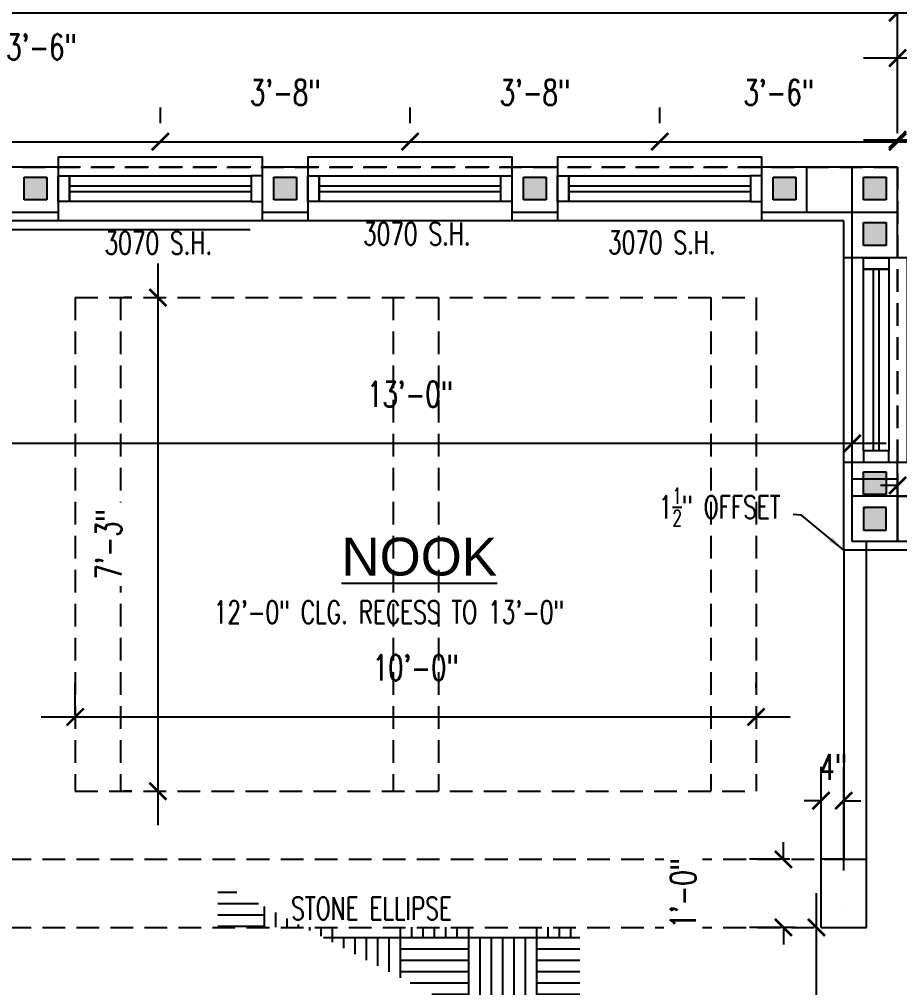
# Model space of a CAD drawing. Header units: inches. Extents: x -25328 to 8149, y -5530 to 4336.
# Drawn here: x -4099.2 to -3944, y 2391.2 to 2561.8 of the extents above; entities that cross this region are included whole.
import ezdxf

# ---------------------------------------------------------------- set-up
doc = ezdxf.new("R2010")
doc.units = ezdxf.units.IN
doc.header["$LTSCALE"] = 16
doc.header["$MEASUREMENT"] = 0
doc.linetypes.add('ALPINE_SOLID', pattern=[0])
doc.linetypes.add('HIDDEN', pattern=[0.375, 0.25, -0.125])
doc.layers.get('0').update_dxf_attribs({"linetype": 'CONTINUOUS'})
doc.layers.get('DEFPOINTS').update_dxf_attribs({"linetype": 'CONTINUOUS'})
doc.layers.add('AREA', color=7, linetype='HIDDEN', plot=False)
for name, color, linetype in [('BLOCK', 8, 'CONTINUOUS'), ('CEILING', 8, 'CONTINUOUS'), ('CELLS', 165, 'CONTINUOUS'), ('DIM', 5, 'CONTINUOUS'), ('DIMS', 5, 'CONTINUOUS'), ('DRY WALL', 8, 'CONTINUOUS'), ('TEXT', 11, 'CONTINUOUS'), ('TEXT ROOM', 3, 'CONTINUOUS'), ('TRUSSES', 56, 'ALPINE_SOLID'), ('WALLS EXT', 6, 'CONTINUOUS'), ('WALLS INT', 6, 'CONTINUOUS'), ('WINDOWS', 1, 'CONTINUOUS')]:
    doc.layers.add(name, color=color, linetype=linetype)
doc.styles.add('PAYTAS RM', font='romans.shx', dxfattribs={"width": 0.7, "height": 4.5})
doc.styles.add('PAYTS NOTES', font='romans.shx', dxfattribs={"width": 0.7, "height": 4.5})
doc.styles.add('TEST', font='swissk.ttf', dxfattribs={"height": 4})
doc.dimstyles.new('DIM- PAYTAS', dxfattribs={"dimscale": 48, "dimtxt": 0.1, "dimasz": 0.0625, "dimexe": 0.125, "dimexo": 0.125, "dimgap": 0.125, "dimtad": 1, "dimdec": 1, "dimzin": 3, "dimdsep": 46, "dimlunit": 4, "dimtxsty": 'PAYTAS RM', "dimblk": 'ARCHTICK', "dimcen": 0.09, "dimdle": 0.125, "dimclrd": 5, "dimclre": 5, "dimclrt": 11, "dimadec": 0, "dimazin": 0, "dimtfac": 1, "dimtdec": 1, "dimtofl": 0, "dimtmove": 2, "dimatfit": 3, "dimfxl": 0, "dimfrac": 2, "dimtolj": 1, "dimtzin": 3, "dimarcsym": 0})

# ---------------------------------------------------------------- blocks, each defined once
blk = doc.blocks.new('_ArchTick')
at = {"color": 0, "linetype": 'ByBlock', "const_width": 0.15}
blk.add_lwpolyline([(-0.5, -0.5), (0.5, 0.5)], dxfattribs=at)
blk = doc.blocks.new('*D256')
at = {"layer": 'DEFPOINTS', "color": 0, "transparency": 16777216}
for p in [(-3957.89, 2424.12), (-3957.89, 2405.8), (-3953.89, 2405.8)]:
    blk.add_point(p, dxfattribs=at)
at = {"layer": 'DIM', "color": 5, "lineweight": -2, "transparency": 16777216}
for p, q in [((-3957.89, 2411.8), (-3957.89, 2430.12)), ((-3953.89, 2411.8), (-3953.89, 2430.12)), ((-3957.89, 2424.12), (-3960.89, 2424.12)), ((-3953.89, 2424.12), (-3950.89, 2424.12))]:
    blk.add_line(p, q, dxfattribs=at)
at = {"layer": 'DIM', "color": 5, "lineweight": -2, "transparency": 16777216, "xscale": 3, "yscale": 3, "zscale": 3}
blk.add_blockref('_ArchTick', (-3957.89, 2424.12), dxfattribs=at)
at = {"layer": 'DIM', "color": 5, "lineweight": -2, "transparency": 16777216, "xscale": 3, "yscale": 3, "zscale": 3, "rotation": 180}
blk.add_blockref('_ArchTick', (-3953.89, 2424.12), dxfattribs=at)
at = {"layer": 'DIM', "color": 11, "transparency": 16777216, "insert": (-3955.74, 2430.05), "char_height": 4.5, "attachment_point": 5, "style": 'PAYTAS RM'}
blk.add_mtext('\\A1;4"', dxfattribs=at)
blk = doc.blocks.new('CELL')
at = {"layer": 'CELLS', "linetype": 'Continuous'}
for p, q in [((-1.99, -1.89), (-1.99, 2.11)), ((-1.99, 2.11), (2.01, 2.11)), ((2.01, 2.11), (2.01, -1.89)), ((2.01, -1.89), (-1.99, -1.89))]:
    blk.add_line(p, q, dxfattribs=at)
for points in [[(-1.99, 2.11), (-1.99, -1.89), (2.01, 2.11), (-0.07, -1.89)], [(2.01, 2.11), (-0.07, -1.89), (2.01, -0.79), (1.71, -1.89)], [(2.01, -0.79), (1.71, -1.89), (2.01, -1.89)]]:
    blk.add_solid(points, dxfattribs=at)
blk = doc.blocks.new('*D258')
at = {"layer": 'DEFPOINTS', "color": 0, "transparency": 16777216}
for p in [(-3944.39, 2555.02), (-3944.39, 2540.47), (-3794.39, 2492.79)]:
    blk.add_point(p, dxfattribs=at)
at = {"layer": 'DIM', "color": 5, "lineweight": -2, "transparency": 16777216}
for p, q in [((-3944.39, 2546.47), (-3944.39, 2561.02)), ((-3794.39, 2498.79), (-3794.39, 2561.02)), ((-3788.39, 2555.02), (-3950.39, 2555.02))]:
    blk.add_line(p, q, dxfattribs=at)
at = {"layer": 'DIM', "color": 5, "lineweight": -2, "transparency": 16777216, "xscale": 3, "yscale": 3, "zscale": 3, "rotation": 180}
blk.add_blockref('_ArchTick', (-3944.39, 2555.02), dxfattribs=at)
at = {"layer": 'DIM', "color": 5, "lineweight": -2, "transparency": 16777216, "xscale": 3, "yscale": 3, "zscale": 3}
blk.add_blockref('_ArchTick', (-3794.39, 2555.02), dxfattribs=at)
at = {"layer": 'DIM', "color": 11, "transparency": 16777216, "insert": (-3869.39, 2563.7), "char_height": 4.5, "attachment_point": 5, "style": 'PAYTAS RM'}
blk.add_mtext('\\A1;12\'-6"', dxfattribs=at)
blk = doc.blocks.new('*D259')
at = {"layer": 'DEFPOINTS', "color": 0, "transparency": 16777216}
for p in [(-3944.39, 2535.81), (-3898.38, 2535.81), (-3944.39, 2477.81)]:
    blk.add_point(p, dxfattribs=at)
at = {"layer": 'DIM', "color": 5, "lineweight": -2, "transparency": 16777216}
for p, q in [((-3898.38, 2471.81), (-3898.38, 2541.81)), ((-3938.39, 2535.81), (-3892.38, 2535.81)), ((-3938.39, 2477.81), (-3892.38, 2477.81))]:
    blk.add_line(p, q, dxfattribs=at)
at = {"layer": 'DIM', "color": 5, "lineweight": -2, "transparency": 16777216, "xscale": 3, "yscale": 3, "zscale": 3}
for p, rotation in [((-3898.38, 2535.81), 90), ((-3898.38, 2477.81), 270)]:
    blk.add_blockref('_ArchTick', p, dxfattribs=dict(at, rotation=rotation))
at = {"layer": 'DIM', "color": 11, "transparency": 16777216, "insert": (-3914.16, 2502.92), "char_height": 4.5, "attachment_point": 5, "rotation": 90, "style": 'PAYTAS RM'}
blk.add_mtext('\\A1;4\'-10"', dxfattribs=at)
blk = doc.blocks.new('*D347')
at = {"layer": 'DEFPOINTS', "color": 0, "transparency": 16777216}
for p in [(-4108.26, 2487.1), (-3952.39, 2485.81), (-4108.26, 2484.8)]:
    blk.add_point(p, dxfattribs=at)
at = {"layer": 'WALLS INT', "color": 5, "lineweight": -2, "transparency": 16777216}
for p, q in [((-4108.26, 2490.8), (-4108.26, 2493.1)), ((-3952.39, 2491.81), (-3952.39, 2493.1)), ((-3946.39, 2487.1), (-4114.26, 2487.1))]:
    blk.add_line(p, q, dxfattribs=at)
at = {"layer": 'WALLS INT', "color": 5, "lineweight": -2, "transparency": 16777216, "xscale": 3, "yscale": 3, "zscale": 3, "rotation": 180}
blk.add_blockref('_ArchTick', (-4108.26, 2487.1), dxfattribs=at)
at = {"layer": 'WALLS INT', "color": 5, "lineweight": -2, "transparency": 16777216, "xscale": 3, "yscale": 3, "zscale": 3}
blk.add_blockref('_ArchTick', (-3952.39, 2487.1), dxfattribs=at)
at = {"layer": 'WALLS INT', "color": 11, "transparency": 16777216, "insert": (-4030.33, 2495.77), "char_height": 4.5, "attachment_point": 5, "style": 'PAYTAS RM', "bg_fill": 3, "box_fill_scale": 1.25, "bg_fill_color": 256, "bg_fill_true_color": 13158600, "bg_fill_transparency": 0}
blk.add_mtext('\\A1;13\'-0"', dxfattribs=at)
blk = doc.blocks.new('*D348')
at = {"layer": 'DEFPOINTS', "color": 0, "transparency": 16777216}
for p in [(-3944.39, 2563.02), (-4116.25, 2535.81), (-3944.39, 2535.81)]:
    blk.add_point(p, dxfattribs=at)
at = {"layer": 'WALLS INT', "color": 5, "lineweight": -2, "transparency": 16777216}
for p, q in [((-4116.25, 2541.81), (-4116.25, 2569.02)), ((-3944.39, 2541.81), (-3944.39, 2569.02)), ((-4122.25, 2563.02), (-3938.39, 2563.02))]:
    blk.add_line(p, q, dxfattribs=at)
at = {"layer": 'WALLS INT', "color": 5, "lineweight": -2, "transparency": 16777216, "xscale": 3, "yscale": 3, "zscale": 3, "rotation": 180}
blk.add_blockref('_ArchTick', (-4116.25, 2563.02), dxfattribs=at)
at = {"layer": 'WALLS INT', "color": 5, "lineweight": -2, "transparency": 16777216, "xscale": 3, "yscale": 3, "zscale": 3}
blk.add_blockref('_ArchTick', (-3944.39, 2563.02), dxfattribs=at)
at = {"layer": 'WALLS INT', "color": 11, "transparency": 16777216, "insert": (-4030.32, 2571.7), "char_height": 4.5, "attachment_point": 5, "style": 'PAYTAS RM', "bg_fill": 3, "box_fill_scale": 1.25, "bg_fill_color": 256, "bg_fill_true_color": 13158600, "bg_fill_transparency": 0}
blk.add_mtext('\\A1;14\'-4"', dxfattribs=at)
blk = doc.blocks.new('*D1019')
at = {"layer": 'DEFPOINTS', "color": 0, "transparency": 16777216}
for p in [(-4074.32, 2540.28), (-4074.32, 2537.57), (-4116.25, 2535.81)]:
    blk.add_point(p, dxfattribs=at)
at = {"layer": 'DIM', "color": 5, "lineweight": -2, "transparency": 16777216}
for p, q in [((-4116.25, 2541.81), (-4116.25, 2546.28)), ((-4074.32, 2543.57), (-4074.32, 2546.28)), ((-4122.25, 2540.28), (-4068.32, 2540.28))]:
    blk.add_line(p, q, dxfattribs=at)
at = {"layer": 'DIM', "color": 5, "lineweight": -2, "transparency": 16777216, "xscale": 3, "yscale": 3, "zscale": 3, "rotation": 180}
blk.add_blockref('_ArchTick', (-4116.25, 2540.28), dxfattribs=at)
at = {"layer": 'DIM', "color": 5, "lineweight": -2, "transparency": 16777216, "xscale": 3, "yscale": 3, "zscale": 3}
blk.add_blockref('_ArchTick', (-4074.32, 2540.28), dxfattribs=at)
at = {"layer": 'DIM', "color": 11, "transparency": 16777216, "insert": (-4095.28, 2556.96), "char_height": 4.5, "attachment_point": 5, "style": 'PAYTAS RM', "bg_fill": 3, "box_fill_scale": 1.25, "bg_fill_color": 256, "bg_fill_true_color": 13158600, "bg_fill_transparency": 0}
blk.add_mtext('\\A1;3\'-6"', dxfattribs=at)
blk = doc.blocks.new('*D1020')
at = {"layer": 'DEFPOINTS', "color": 0, "transparency": 16777216}
for p in [(-4030.32, 2540.28), (-4074.32, 2537.57), (-4030.32, 2537.57)]:
    blk.add_point(p, dxfattribs=at)
at = {"layer": 'DIM', "color": 5, "lineweight": -2, "transparency": 16777216}
for p, q in [((-4074.32, 2543.57), (-4074.32, 2546.28)), ((-4030.32, 2543.57), (-4030.32, 2546.28)), ((-4080.32, 2540.28), (-4024.32, 2540.28))]:
    blk.add_line(p, q, dxfattribs=at)
at = {"layer": 'DIM', "color": 5, "lineweight": -2, "transparency": 16777216, "xscale": 3, "yscale": 3, "zscale": 3, "rotation": 180}
blk.add_blockref('_ArchTick', (-4074.32, 2540.28), dxfattribs=at)
at = {"layer": 'DIM', "color": 5, "lineweight": -2, "transparency": 16777216, "xscale": 3, "yscale": 3, "zscale": 3}
blk.add_blockref('_ArchTick', (-4030.32, 2540.28), dxfattribs=at)
at = {"layer": 'DIM', "color": 11, "transparency": 16777216, "insert": (-4052.32, 2548.96), "char_height": 4.5, "attachment_point": 5, "style": 'PAYTAS RM', "bg_fill": 3, "box_fill_scale": 1.25, "bg_fill_color": 256, "bg_fill_true_color": 13158600, "bg_fill_transparency": 0}
blk.add_mtext('\\A1;3\'-8"', dxfattribs=at)
blk = doc.blocks.new('*D1021')
at = {"layer": 'DEFPOINTS', "color": 0, "transparency": 16777216}
for p in [(-3986.32, 2540.28), (-4030.32, 2537.57), (-3986.32, 2537.57)]:
    blk.add_point(p, dxfattribs=at)
at = {"layer": 'DIM', "color": 5, "lineweight": -2, "transparency": 16777216}
for p, q in [((-4030.32, 2543.57), (-4030.32, 2546.28)), ((-3986.32, 2543.57), (-3986.32, 2546.28)), ((-4036.32, 2540.28), (-3980.32, 2540.28))]:
    blk.add_line(p, q, dxfattribs=at)
at = {"layer": 'DIM', "color": 5, "lineweight": -2, "transparency": 16777216, "xscale": 3, "yscale": 3, "zscale": 3, "rotation": 180}
blk.add_blockref('_ArchTick', (-4030.32, 2540.28), dxfattribs=at)
at = {"layer": 'DIM', "color": 5, "lineweight": -2, "transparency": 16777216, "xscale": 3, "yscale": 3, "zscale": 3}
blk.add_blockref('_ArchTick', (-3986.32, 2540.28), dxfattribs=at)
at = {"layer": 'DIM', "color": 11, "transparency": 16777216, "insert": (-4008.32, 2548.96), "char_height": 4.5, "attachment_point": 5, "style": 'PAYTAS RM', "bg_fill": 3, "box_fill_scale": 1.25, "bg_fill_color": 256, "bg_fill_true_color": 13158600, "bg_fill_transparency": 0}
blk.add_mtext('\\A1;3\'-8"', dxfattribs=at)
blk = doc.blocks.new('*D1022')
at = {"layer": 'DEFPOINTS', "color": 0, "transparency": 16777216}
for p in [(-3944.39, 2540.28), (-3986.32, 2537.57), (-3944.39, 2535.81)]:
    blk.add_point(p, dxfattribs=at)
at = {"layer": 'DIM', "color": 5, "lineweight": -2, "transparency": 16777216}
for p, q in [((-3986.32, 2543.57), (-3986.32, 2546.28)), ((-3944.39, 2541.81), (-3944.39, 2546.28)), ((-3992.32, 2540.28), (-3938.39, 2540.28))]:
    blk.add_line(p, q, dxfattribs=at)
at = {"layer": 'DIM', "color": 5, "lineweight": -2, "transparency": 16777216, "xscale": 3, "yscale": 3, "zscale": 3, "rotation": 180}
blk.add_blockref('_ArchTick', (-3986.32, 2540.28), dxfattribs=at)
at = {"layer": 'DIM', "color": 5, "lineweight": -2, "transparency": 16777216, "xscale": 3, "yscale": 3, "zscale": 3}
blk.add_blockref('_ArchTick', (-3944.39, 2540.28), dxfattribs=at)
at = {"layer": 'DIM', "color": 11, "transparency": 16777216, "insert": (-3965.36, 2548.96), "char_height": 4.5, "attachment_point": 5, "style": 'PAYTAS RM', "bg_fill": 3, "box_fill_scale": 1.25, "bg_fill_color": 256, "bg_fill_true_color": 13158600, "bg_fill_transparency": 0}
blk.add_mtext('\\A1;3\'-6"', dxfattribs=at)
blk = doc.blocks.new('*D1056')
at = {"layer": 'DEFPOINTS', "color": 0, "transparency": 16777216}
for p in [(-4073.34, 2512.81), (-4074.74, 2425.8), (-4073.34, 2425.8)]:
    blk.add_point(p, dxfattribs=at)
at = {"layer": 'DIM', "color": 5, "lineweight": -2, "transparency": 16777216}
for p, q in [((-4074.74, 2518.81), (-4074.74, 2419.8)), ((-4079.34, 2512.81), (-4080.74, 2512.81)), ((-4079.34, 2425.8), (-4080.74, 2425.8))]:
    blk.add_line(p, q, dxfattribs=at)
at = {"layer": 'DIM', "color": 5, "lineweight": -2, "transparency": 16777216, "xscale": 3, "yscale": 3, "zscale": 3}
for p, rotation in [((-4074.74, 2512.81), 90), ((-4074.74, 2425.8), 270)]:
    blk.add_blockref('_ArchTick', p, dxfattribs=dict(at, rotation=rotation))
at = {"layer": 'DIM', "color": 11, "transparency": 16777216, "insert": (-4083.42, 2469.3), "char_height": 4.5, "attachment_point": 5, "rotation": 90, "style": 'PAYTAS RM', "bg_fill": 3, "box_fill_scale": 1.25, "bg_fill_color": 256, "bg_fill_true_color": 13158600, "bg_fill_transparency": 0}
blk.add_mtext('\\A1;7\'-3"', dxfattribs=at)
blk = doc.blocks.new('*D1057')
at = {"layer": 'DEFPOINTS', "color": 0, "transparency": 16777216}
for p in [(-3969.32, 2438.89), (-3969.32, 2437.96), (-4089.32, 2433.31)]:
    blk.add_point(p, dxfattribs=at)
at = {"layer": 'DIM', "color": 5, "lineweight": -2, "transparency": 16777216}
for p, q in [((-4089.32, 2439.31), (-4089.32, 2444.89)), ((-3969.32, 2443.96), (-3969.32, 2444.89)), ((-4095.32, 2438.89), (-3963.32, 2438.89))]:
    blk.add_line(p, q, dxfattribs=at)
at = {"layer": 'DIM', "color": 5, "lineweight": -2, "transparency": 16777216, "xscale": 3, "yscale": 3, "zscale": 3, "rotation": 180}
blk.add_blockref('_ArchTick', (-4089.32, 2438.89), dxfattribs=at)
at = {"layer": 'DIM', "color": 5, "lineweight": -2, "transparency": 16777216, "xscale": 3, "yscale": 3, "zscale": 3}
blk.add_blockref('_ArchTick', (-3969.32, 2438.89), dxfattribs=at)
at = {"layer": 'DIM', "color": 11, "transparency": 16777216, "insert": (-4029.32, 2447.57), "char_height": 4.5, "attachment_point": 5, "style": 'PAYTAS RM', "bg_fill": 3, "box_fill_scale": 1.25, "bg_fill_color": 256, "bg_fill_true_color": 13158600, "bg_fill_transparency": 0}
blk.add_mtext('\\A1;10\'-0"', dxfattribs=at)
blk = doc.blocks.new('*D1100')
at = {"layer": 'DEFPOINTS', "color": 0, "transparency": 16777216}
for p in [(-3904.39, 2540.62), (-3944.39, 2535.81), (-3904.39, 2535.81)]:
    blk.add_point(p, dxfattribs=at)
at = {"layer": 'DIM', "color": 5, "lineweight": -2, "transparency": 16777216}
for p, q in [((-3944.39, 2541.81), (-3944.39, 2546.62)), ((-3904.39, 2541.81), (-3904.39, 2546.62)), ((-3950.39, 2540.62), (-3898.39, 2540.62))]:
    blk.add_line(p, q, dxfattribs=at)
at = {"layer": 'DIM', "color": 5, "lineweight": -2, "transparency": 16777216, "xscale": 3, "yscale": 3, "zscale": 3, "rotation": 180}
blk.add_blockref('_ArchTick', (-3944.39, 2540.62), dxfattribs=at)
at = {"layer": 'DIM', "color": 5, "lineweight": -2, "transparency": 16777216, "xscale": 3, "yscale": 3, "zscale": 3}
blk.add_blockref('_ArchTick', (-3904.39, 2540.62), dxfattribs=at)
at = {"layer": 'DIM', "color": 11, "transparency": 16777216, "insert": (-3924.39, 2549.3), "char_height": 4.5, "attachment_point": 5, "style": 'PAYTAS RM', "bg_fill": 3, "box_fill_scale": 1.25, "bg_fill_color": 256, "bg_fill_true_color": 13158600, "bg_fill_transparency": 0}
blk.add_mtext('\\A1;3\'-4"', dxfattribs=at)
blk = doc.blocks.new('*D1104')
at = {"layer": 'DEFPOINTS', "color": 0, "transparency": 16777216}
for p in [(-3958.71, 2401.8), (-3956.54, 2401.8), (-3956.39, 2365.81)]:
    blk.add_point(p, dxfattribs=at)
at = {"layer": 'DIM', "color": 5, "lineweight": -2, "transparency": 16777216}
for p, q in [((-3958.71, 2359.81), (-3958.71, 2407.8)), ((-3962.54, 2401.8), (-3964.71, 2401.8)), ((-3962.39, 2365.81), (-3964.71, 2365.81))]:
    blk.add_line(p, q, dxfattribs=at)
at = {"layer": 'DIM', "color": 5, "lineweight": -2, "transparency": 16777216, "xscale": 3, "yscale": 3, "zscale": 3}
for p, rotation in [((-3958.71, 2401.8), 90), ((-3958.71, 2365.81), 270)]:
    blk.add_blockref('_ArchTick', p, dxfattribs=dict(at, rotation=rotation))
at = {"layer": 'DIM', "color": 11, "transparency": 16777216, "insert": (-3967.39, 2383.8), "char_height": 4.5, "attachment_point": 5, "rotation": 90, "style": 'PAYTAS RM', "bg_fill": 3, "box_fill_scale": 1.25, "bg_fill_color": 256, "bg_fill_true_color": 13158600, "bg_fill_transparency": 0}
blk.add_mtext('\\A1;3\'-0"', dxfattribs=at)
blk = doc.blocks.new('*D1140')
at = {"layer": 'DEFPOINTS', "color": 0, "transparency": 16777216}
for p in [(-3957.39, 2413.79), (-3964.52, 2401.8), (-3957.39, 2401.8)]:
    blk.add_point(p, dxfattribs=at)
at = {"layer": 'DIM', "color": 5, "lineweight": -2, "transparency": 16777216}
for p, q in [((-3964.52, 2413.79), (-3964.52, 2416.79)), ((-3963.39, 2413.79), (-3970.52, 2413.79)), ((-3963.39, 2401.8), (-3970.52, 2401.8)), ((-3964.52, 2401.8), (-3964.52, 2398.8))]:
    blk.add_line(p, q, dxfattribs=at)
at = {"layer": 'DIM', "color": 5, "lineweight": -2, "transparency": 16777216, "xscale": 3, "yscale": 3, "zscale": 3}
for p, rotation in [((-3964.52, 2413.79), 270), ((-3964.52, 2401.8), 90)]:
    blk.add_blockref('_ArchTick', p, dxfattribs=dict(at, rotation=rotation))
at = {"layer": 'DIM', "color": 11, "transparency": 16777216, "insert": (-3982.2, 2407.8), "char_height": 4.5, "attachment_point": 5, "rotation": 90, "style": 'PAYTAS RM', "bg_fill": 3, "box_fill_scale": 1.25, "bg_fill_color": 256, "bg_fill_true_color": 13158600, "bg_fill_transparency": 0}
blk.add_mtext('\\A1;1\'-0"', dxfattribs=at)
blk = doc.blocks.new('*D1149')
at = {"layer": 'DEFPOINTS', "color": 0, "transparency": 16777216}
for p in [(-3938.39, 2479.69), (-3944.39, 2477.81), (-3938.39, 2477.81)]:
    blk.add_point(p, dxfattribs=at)
at = {"layer": 'DIM', "color": 5, "lineweight": -2, "transparency": 16777216}
for p, q in [((-3944.39, 2483.81), (-3944.39, 2485.69)), ((-3938.39, 2483.81), (-3938.39, 2485.69)), ((-3944.39, 2479.69), (-3947.39, 2479.69)), ((-3938.39, 2479.69), (-3935.39, 2479.69))]:
    blk.add_line(p, q, dxfattribs=at)
at = {"layer": 'DIM', "color": 5, "lineweight": -2, "transparency": 16777216, "xscale": 3, "yscale": 3, "zscale": 3}
blk.add_blockref('_ArchTick', (-3944.39, 2479.69), dxfattribs=at)
at = {"layer": 'DIM', "color": 5, "lineweight": -2, "transparency": 16777216, "xscale": 3, "yscale": 3, "zscale": 3, "rotation": 180}
blk.add_blockref('_ArchTick', (-3938.39, 2479.69), dxfattribs=at)
at = {"layer": 'DIM', "color": 11, "transparency": 16777216, "insert": (-3934.78, 2487.71), "char_height": 4.5, "attachment_point": 5, "style": 'PAYTAS RM', "bg_fill": 3, "box_fill_scale": 1.25, "bg_fill_color": 256, "bg_fill_true_color": 13158600, "bg_fill_transparency": 0}
blk.add_mtext('\\A1;6"', dxfattribs=at)

msp = doc.modelspace()

# ---------------------------------------------------------------- hatches: boundary and pattern name
at = {"layer": 'DIM'}
h = msp.add_hatch(dxfattribs=at)
h.set_pattern_fill('AR-PARQ1', color=256)
edge = h.paths.add_edge_path()
edge.add_line((-4064.17266143, 2409.74249275), (-4064.17266143, 2401.80728168))
edge.add_line((-4064.17266143, 2401.80728168), (-4000.39364874, 2401.80728168))
edge.add_line((-4000.39364874, 2401.80728168), (-4000.39364874, 2376.36524773))

# ---------------------------------------------------------------- linework, layer by layer
at = {"layer": 'BLOCK'}
for p, q in [((-3960.39364874, 2527.80728168), (-3960.39364874, 2535.80728168)), ((-3952.39364874, 2527.80728168), (-3952.39364874, 2535.80728168)), ((-3944.39364874, 2527.80728168), (-3952.39364874, 2527.80728168)), ((-3944.39364874, 2480.80728168), (-3952.39364874, 2480.80728168)), ((-3944.39364874, 2477.80728168), (-3952.39364874, 2477.80728168)), ((-3944.39364874, 2477.80728168), (-3944.39364874, 2469.80728168))]:
    msp.add_line(p, q, dxfattribs=at)
at = {"layer": 'CEILING', "linetype": 'HIDDEN'}
for p, q in [((-4089.32000134, 2512.80728168), (-3969.32000134, 2512.80728168)), ((-4089.32000134, 2512.80728168), (-4089.32000134, 2425.79503534)), ((-4081.32000134, 2512.80728168), (-4081.32000134, 2425.79503534)), ((-3977.32000134, 2512.80728168), (-3977.32000134, 2425.79503534)), ((-3969.32000134, 2512.80728168), (-3969.32000134, 2425.79503534)), ((-4089.32000134, 2425.79503534), (-3969.32000134, 2425.79503534)), ((-4107.11463606, 2413.79503534), (-3953.89364874, 2413.79503534)), ((-4107.11463606, 2401.79503534), (-3953.89364874, 2401.79503534))]:
    msp.add_line(p, q, dxfattribs=at)
at = {"layer": 'DIM'}
msp.add_line((-4108.30434757, 2524.80115851), (-4058.50226431, 2524.80115851), dxfattribs=at)
at = {"layer": 'DRY WALL'}
for p, q in [((-3953.89364874, 2526.30728168), (-4107.11463606, 2526.30728168)), ((-3953.89364874, 2468.30728168), (-3953.89364874, 2526.30728168)), ((-3938.39364779, 2468.30728168), (-3953.89364874, 2468.30728168))]:
    msp.add_line(p, q, dxfattribs=at)
at = {"layer": 'TRUSSES', "color": 6}
for p, q in [((-3957.39364874, 2413.7949743), (-3949.89364493, 2413.7949743)), ((-3957.89364874, 2401.79503534), (-3949.89364493, 2401.79503534))]:
    msp.add_line(p, q, dxfattribs=at)
at = {"layer": 'WALLS EXT'}
for p, q in [((-4092.32000134, 2535.80728168), (-4116.24635393, 2535.80728168)), ((-4048.32000134, 2535.80728168), (-4056.32000134, 2535.80728168)), ((-4004.32000134, 2535.80728168), (-4012.32000134, 2535.80728168)), ((-3944.39364874, 2535.80728168), (-3968.32000134, 2535.80728168)), ((-3944.39364874, 2519.80728168), (-3944.39364874, 2535.80728168)), ((-4092.32000134, 2527.80728168), (-4108.016623, 2527.80728168)), ((-4048.32000134, 2527.80728168), (-4056.32000134, 2527.80728168)), ((-4004.32000134, 2527.80728168), (-4012.32000134, 2527.80728168)), ((-3952.39364874, 2527.80728168), (-3968.32000134, 2527.80728168)), ((-3952.39364874, 2469.80728168), (-3952.39364874, 2527.80728168)), ((-3944.39364874, 2469.80728168), (-3944.39364874, 2483.80728168)), ((-3794.39364874, 2477.80728168), (-3944.39364874, 2477.80728168)), ((-3944.39364874, 2477.80728168), (-3944.39364874, 2477.80728168)), ((-3938.39364779, 2469.80728168), (-3952.39364874, 2469.80728168))]:
    msp.add_line(p, q, dxfattribs=at)
at = {"layer": 'WALLS INT'}
for p, q in [((-3949.89364493, 2401.79503534), (-3949.89364874, 2469.80728168)), ((-3953.89364874, 2468.30728168), (-3953.89364874, 2413.7949743)), ((-3953.89364874, 2413.79503534), (-3957.89364874, 2413.79503534)), ((-3957.89364874, 2401.79503534), (-3957.89364874, 2413.79503534)), ((-3953.89364874, 2413.79503534), (-3957.39364874, 2413.79503534)), ((-3953.89364874, 2405.79509637), (-3953.89364874, 2405.79509637)), ((-3953.89364874, 2405.79509637), (-3953.89364874, 2405.79509637))]:
    msp.add_line(p, q, dxfattribs=at)
at = {"layer": 'WINDOWS'}
for p, q in [((-4092.32000134, 2529.76545623), (-4092.32000134, 2534.26545623)), ((-4092.32000134, 2534.26545623), (-4090.32000134, 2534.26545623)), ((-4090.32000134, 2534.26545623), (-4058.32000134, 2534.26545623)), ((-4090.32000134, 2534.26545623), (-4090.32000134, 2532.01545623)), ((-4090.32000134, 2529.76545623), (-4090.32000134, 2534.26545623)), ((-4058.32000134, 2534.26545623), (-4058.32000134, 2529.76545623)), ((-4056.32000134, 2534.26545623), (-4058.32000134, 2534.26545623)), ((-4058.32000134, 2534.26545623), (-4058.32000134, 2529.76545623)), ((-4056.32000134, 2529.76545623), (-4056.32000134, 2534.26545623)), ((-4056.32000134, 2529.76545623), (-4056.32000134, 2534.26545623)), ((-4048.32000134, 2529.76545623), (-4048.32000134, 2534.26545623)), ((-4048.32000134, 2534.26545623), (-4046.32000134, 2534.26545623)), ((-4046.32000134, 2534.26545623), (-4012.32000134, 2534.26545623)), ((-4046.32000134, 2534.26545623), (-4046.32000134, 2532.01545623)), ((-4046.32000134, 2529.76545623), (-4046.32000134, 2534.26545623)), ((-4014.32000134, 2529.76545623), (-4014.32000134, 2534.26545623)), ((-4012.32000134, 2529.76545623), (-4012.32000134, 2534.26545623)), ((-4004.32000134, 2534.26545623), (-4002.32000134, 2534.26545623)), ((-4004.32000134, 2534.26545623), (-4002.32000134, 2534.26545623)), ((-4004.32000134, 2529.76545623), (-4004.32000134, 2534.26545623)), ((-4004.32000134, 2529.76545623), (-4004.32000134, 2534.26545623)), ((-4004.32000134, 2534.26545623), (-4002.32000134, 2534.26545623)), ((-4002.32000134, 2534.26545623), (-4002.32000134, 2529.76545623)), ((-4002.32000134, 2534.26545623), (-4002.32000134, 2529.76545623)), ((-4002.32000134, 2534.26545623), (-3970.32000134, 2534.26545623)), ((-4002.32000134, 2534.26545623), (-4002.32000134, 2532.01545623)), ((-4002.32000134, 2529.76545623), (-4002.32000134, 2534.26545623)), ((-3970.32000134, 2534.26545623), (-3970.32000134, 2529.76545623)), ((-3968.32000134, 2534.26545623), (-3970.32000134, 2534.26545623)), ((-3970.32000134, 2534.26545623), (-3970.32000134, 2529.76545623)), ((-3968.32000134, 2529.76545623), (-3968.32000134, 2534.26545623)), ((-4090.32000134, 2532.51545623), (-4058.32000134, 2532.51545623)), ((-4090.32000134, 2532.01545623), (-4090.32000134, 2529.76545623)), ((-4090.32000134, 2531.51545623), (-4058.32000134, 2531.51545623)), ((-4058.32000134, 2532.01545623), (-4058.32000134, 2529.76545623)), ((-4046.32000134, 2532.51545623), (-4014.32000134, 2532.51545623)), ((-4046.32000134, 2532.01545623), (-4046.32000134, 2529.76545623)), ((-4046.32000134, 2531.51545623), (-4014.32000134, 2531.51545623)), ((-4002.32000134, 2532.51545623), (-3970.32000134, 2532.51545623)), ((-4002.32000134, 2532.01545623), (-4002.32000134, 2529.76545623)), ((-4002.32000134, 2532.01545623), (-4002.32000134, 2529.76545623)), ((-4002.32000134, 2531.51545623), (-3970.32000134, 2531.51545623)), ((-3970.32000134, 2532.01545623), (-3970.32000134, 2529.76545623)), ((-4090.32000134, 2529.76545623), (-4092.32000134, 2529.76545623)), ((-4058.32000134, 2529.76545623), (-4090.32000134, 2529.76545623)), ((-4058.32000134, 2529.76545623), (-4056.32000134, 2529.76545623)), ((-4046.32000134, 2529.76545623), (-4048.32000134, 2529.76545623)), ((-4012.32000134, 2529.76545623), (-4046.32000134, 2529.76545623)), ((-4002.32000134, 2529.76545623), (-4004.32000134, 2529.76545623)), ((-4002.32000134, 2529.76545623), (-4004.32000134, 2529.76545623)), ((-4002.32000134, 2529.76545623), (-4004.32000134, 2529.76545623)), ((-3970.32000134, 2529.76545623), (-4002.32000134, 2529.76545623)), ((-3970.32000134, 2529.76545623), (-3968.32000134, 2529.76545623)), ((-3950.4354742, 2517.80728168), (-3950.4354742, 2519.80728168)), ((-3950.4354742, 2517.80728168), (-3950.4354742, 2519.80728168)), ((-3950.4354742, 2519.80728168), (-3945.9354742, 2519.80728168)), ((-3950.4354742, 2517.80728168), (-3950.4354742, 2519.80728168)), ((-3950.4354742, 2519.80728168), (-3945.9354742, 2519.80728168)), ((-3945.9354742, 2519.80728168), (-3945.9354742, 2517.80728168)), ((-3945.9354742, 2519.80728168), (-3945.9354742, 2517.80728168)), ((-3945.9354742, 2519.80728168), (-3945.9354742, 2517.80728168)), ((-3948.1854742, 2517.80728168), (-3950.4354742, 2517.80728168)), ((-3945.9354742, 2517.80728168), (-3950.4354742, 2517.80728168)), ((-3945.9354742, 2517.80728168), (-3950.4354742, 2517.80728168)), ((-3948.1854742, 2517.80728168), (-3950.4354742, 2517.80728168)), ((-3950.4354742, 2517.80728168), (-3945.9354742, 2517.80728168)), ((-3945.9354742, 2517.80728168), (-3948.1854742, 2517.80728168)), ((-3950.4354742, 2483.80728168), (-3945.9354742, 2483.80728168))]:
    msp.add_line(p, q, dxfattribs=at)
for points in [[(-4056.32000134, 2526.30728168), (-4056.32000134, 2537.56512803), (-4092.32000134, 2537.56512803), (-4092.32000134, 2526.30728168)], [(-4012.32000134, 2526.30728168), (-4012.32000134, 2537.56512803), (-4048.32000134, 2537.56512803), (-4048.32000134, 2526.30728168)], [(-3968.32000134, 2526.30728168), (-3968.32000134, 2537.56512803), (-4004.32000134, 2537.56512803), (-4004.32000134, 2526.30728168)]]:
    msp.add_lwpolyline(points, dxfattribs=at)

# ---------------------------------------------------------------- block references
at = {"layer": 'CELLS', "rotation": 90.00000000000001}
for p in [(-4096.20932839, 2531.99844035), (-4052.20932839, 2531.99844035), (-4008.20932839, 2531.99844035), (-3964.20932839, 2531.99844035), (-3948.2829758, 2531.99844035), (-3948.2829758, 2523.99844035), (-3948.2829758, 2480.06872328)]:
    msp.add_blockref('CELL', p, dxfattribs=at)
at = {"layer": 'CELLS', "xscale": -1, "rotation": 270}
msp.add_blockref('CELL', (-3948.50432169, 2473.80077024), dxfattribs=at)

# ---------------------------------------------------------------- texts
at = {"layer": 'TEXT', "style": 'PAYTS NOTES', "width": 0.7}
msp.add_text('STONE ELLIPSE', height=4, dxfattribs=at).set_placement((-4051.26453585, 2403.14112597))
at = {"layer": 'TEXT', "char_height": 4, "style": 'PAYTS NOTES'}
for s, insert, width, attachment_point in [('\\A1;3070 S.H.', (-4019.63603017, 2526.06349285), 65.4658403887, 3), ('\\A1;3070 S.H.', (-4065.18837345, 2524.43120547), 65.4658403887, 3), ('\\A1;3070 S.H.', (-3976.46332161, 2524.51515182), 65.4658403887, 3), ('\\A1;1{\\H0.7x;\\S1/2;}" OFFSET', (-3986.48720771, 2479.2468658), 63.7115776147, 1), ('\\pt4.004,8.009,12;12\'-0" CLG. RECESS TO 13\'-0"', (-4064.92221157, 2459.34854539), 83.9529322576, 1)]:
    msp.add_mtext(s, dxfattribs=dict(at, insert=insert, width=width, attachment_point=attachment_point))
at = {"layer": 'TEXT ROOM', "insert": (-4028.69307611, 2463.71573208), "char_height": 5, "width": 67.7245353783, "attachment_point": 8, "style": 'TEST'}
msp.add_mtext('{\\fSansSerif|b0|i0|c2|p2;\\H1.333x;\\LNOOK}', dxfattribs=at)

# ---------------------------------------------------------------- dimensions: what is measured, and where the dimension line sits
at = {"layer": 'DIM'}
dim = msp.add_linear_dim(base=(-3944.39364874, 2555.02134692), p1=(-3794.39364874, 2492.78943391), p2=(-3944.39364874, 2540.47047799), angle=0, dimstyle='DIM- PAYTAS', dxfattribs=at)
dim.commit()
dim.dimension.update_dxf_attribs({"geometry": '*D258', "text_midpoint": (-3869.39364874, 2563.69991835)})
for base, p1, p2, angle, picture, middle in [((-3898.38168916, 2535.80728168), (-3944.39364874, 2477.80728168), (-3944.39364874, 2535.80728168), 90, '*D259', (-3914.15612114, 2502.91542043)), ((-3957.89364874, 2424.11691614), (-3953.89364874, 2405.79509637), (-3957.89364874, 2405.79509637), 0, '*D256', (-3955.74000486, 2430.04817545))]:
    dim = msp.add_linear_dim(base=base, p1=p1, p2=p2, angle=angle, dimstyle='DIM- PAYTAS', dxfattribs=at)
    dim.commit()
    dim.dimension.update_dxf_attribs({"geometry": picture, "text_midpoint": middle, "dimtype": 160})

# ---------------------------------------------------------------- leaders
at = {"layer": 'DIMS'}
msp.add_leader([(-3953.89364874, 2468.30728168), (-3961.34734423, 2474.43069512), (-3962.77885603, 2474.56695509)], dimstyle='DIM- PAYTAS', override={"dimgap": 0.125, "dimtad": 0}, dxfattribs=at)

# ---------------------------------------------------------------- next in the draw order: dimensions: what is measured, and where the dimension line sits
at = {"layer": 'WALLS INT'}
for base, p1, p2, picture, middle in [((-3944.39364874, 2563.02134692), (-4116.24635393, 2535.80728168), (-3944.39364874, 2535.80728168), '*D348', (-4030.32000134, 2571.69991835)), ((-4108.25921972, 2487.09522586), (-3952.39364874, 2485.80728168), (-4108.25921972, 2484.80115851), '*D347', (-4030.32643423, 2495.77379729))]:
    dim = msp.add_linear_dim(base=base, p1=p1, p2=p2, dimstyle='DIM- PAYTAS', override={"dimtfill": 1, "dimarcsym": 2}, dxfattribs=at)
    dim.commit()
    dim.dimension.update_dxf_attribs({"geometry": picture, "text_midpoint": middle})

# ---------------------------------------------------------------- next in the draw order: linework, layer by layer
at = {"layer": 'WINDOWS'}
for p, q in [((-3950.4354742, 2485.80728168), (-3950.4354742, 2517.80728168)), ((-3948.6854742, 2517.80728168), (-3948.6854742, 2485.80728168)), ((-3947.6854742, 2517.80728168), (-3947.6854742, 2485.80728168)), ((-3945.9354742, 2517.80728168), (-3945.9354742, 2485.80728168)), ((-3948.1854742, 2485.80728168), (-3950.4354742, 2485.80728168)), ((-3945.9354742, 2485.80728168), (-3950.4354742, 2485.80728168)), ((-3950.4354742, 2485.80728168), (-3950.4354742, 2483.80728168)), ((-3945.9354742, 2485.80728168), (-3950.4354742, 2485.80728168)), ((-3945.9354742, 2483.80728168), (-3945.9354742, 2485.80728168))]:
    msp.add_line(p, q, dxfattribs=at)
msp.add_lwpolyline([(-3953.89364874, 2483.80728168), (-3942.63580239, 2483.80728168), (-3942.63580239, 2519.80728168), (-3953.89364874, 2519.80728168)], dxfattribs=at)

# ---------------------------------------------------------------- next in the draw order: dimensions: what is measured, and where the dimension line sits
at = {"layer": 'DIM'}
dim = msp.add_linear_dim(base=(-4074.32000134, 2540.28375022), p1=(-4116.24635393, 2535.80728168), p2=(-4074.32000134, 2537.56512803), dimstyle='DIM- PAYTAS', override={"dimtfill": 1, "dimarcsym": 2}, dxfattribs=at)
dim.commit()
dim.dimension.update_dxf_attribs({"geometry": '*D1019', "text_midpoint": (-4095.28317763, 2556.96232165), "dimtype": 160})
dim = msp.add_linear_dim(base=(-4074.74077636, 2425.79503534), p1=(-4073.34416759, 2512.80728168), p2=(-4073.34416759, 2425.79503534), angle=90, dimstyle='DIM- PAYTAS', override={"dimtfill": 1, "dimarcsym": 2}, dxfattribs=at)
dim.commit()
dim.dimension.update_dxf_attribs({"geometry": '*D1056', "text_midpoint": (-4083.41934779, 2469.30115851)})

# ---------------------------------------------------------------- next in the draw order: dimensions: what is measured, and where the dimension line sits
for base, p1, p2, picture, middle in [((-4030.32000134, 2540.28375022), (-4074.32000134, 2537.56512803), (-4030.32000134, 2537.56512803), '*D1020', (-4052.32000134, 2548.96232165)), ((-3969.32000134, 2438.88894956), (-4089.32000134, 2433.305567), (-3969.32000134, 2437.9583919), '*D1057', (-4029.32000134, 2447.56752099))]:
    dim = msp.add_linear_dim(base=base, p1=p1, p2=p2, dimstyle='DIM- PAYTAS', override={"dimtfill": 1, "dimarcsym": 2}, dxfattribs=at)
    dim.commit()
    dim.dimension.update_dxf_attribs({"geometry": picture, "text_midpoint": middle})

# ---------------------------------------------------------------- next in the draw order: linework, layer by layer
at = {"layer": 'CEILING', "linetype": 'HIDDEN'}
for p, q in [((-4033.32000134, 2512.80728168), (-4033.32000134, 2425.79503534)), ((-4025.32000134, 2512.80728168), (-4025.32000134, 2425.79503534))]:
    msp.add_line(p, q, dxfattribs=at)

# ---------------------------------------------------------------- next in the draw order: dimensions: what is measured, and where the dimension line sits
at = {"layer": 'DIM'}
dim = msp.add_linear_dim(base=(-3986.32000134, 2540.28375022), p1=(-4030.32000134, 2537.56512803), p2=(-3986.32000134, 2537.56512803), dimstyle='DIM- PAYTAS', override={"dimtfill": 1, "dimarcsym": 2}, dxfattribs=at)
dim.commit()
dim.dimension.update_dxf_attribs({"geometry": '*D1021', "text_midpoint": (-4008.32000134, 2548.96232165)})

# ---------------------------------------------------------------- next in the draw order: dimensions: what is measured, and where the dimension line sits
dim = msp.add_linear_dim(base=(-3944.39364874, 2540.28375022), p1=(-3986.32000134, 2537.56512803), p2=(-3944.39364874, 2535.80728168), dimstyle='DIM- PAYTAS', override={"dimtfill": 1, "dimarcsym": 2}, dxfattribs=at)
dim.commit()
dim.dimension.update_dxf_attribs({"geometry": '*D1022', "text_midpoint": (-3965.35682504, 2548.96232165)})

# ---------------------------------------------------------------- next in the draw order: dimensions: what is measured, and where the dimension line sits
dim = msp.add_linear_dim(base=(-3904.39364874, 2540.6186282), p1=(-3944.39364874, 2535.80728168), p2=(-3904.39364874, 2535.80728168), dimstyle='DIM- PAYTAS', override={"dimtfill": 1, "dimarcsym": 2}, dxfattribs=at)
dim.commit()
dim.dimension.update_dxf_attribs({"geometry": '*D1100', "text_midpoint": (-3924.39364874, 2549.29719963)})

# ---------------------------------------------------------------- next in the draw order: linework, layer by layer
at = {"layer": 'AREA'}
for points in [[(-4386.39364874, 2537.80728168), (-4386.39364874, 2587.80728168), (-4132.39364874, 2587.80728168), (-4132.39364874, 2629.80728168), (-3794.39364874, 2629.80728168), (-3794.39364874, 2477.80728168), (-3944.39364874, 2477.80728168), (-3944.39364874, 2535.80728168), (-4116.24635393, 2535.80728168), (-4116.63938334, 2409.86502212), (-4378.39364874, 2409.86502212), (-4378.39364874, 2537.80728168), (-4386.39364874, 2537.80728168)], [(-4378.39364874, 2409.79281257), (-4116.63938334, 2409.86502212), (-4116.59397291, 2535.80728168), (-3944.39364874, 2535.80728168), (-3944.39364874, 2477.80728168), (-3794.39364874, 2477.80728168), (-3794.39364874, 1929.80728168), (-3802.39364874, 1921.80728168), (-4012.39364874, 1921.80728168), (-4012.39364874, 1897.80728168), (-4096.39364874, 1897.80728168), (-4096.39364874, 1973.80728168), (-4217.39364874, 1973.80728168), (-4217.39364874, 2021.80728168), (-4301.39364874, 2021.80728168)]]:
    msp.add_lwpolyline(points, dxfattribs=at)

# ---------------------------------------------------------------- next in the draw order: dimensions: what is measured, and where the dimension line sits
at = {"layer": 'DIM'}
dim = msp.add_linear_dim(base=(-3938.39364874, 2479.68892348), p1=(-3944.39364874, 2477.80728168), p2=(-3938.39364874, 2477.80728168), dimstyle='DIM- PAYTAS', override={"dimtfill": 1, "dimarcsym": 2}, dxfattribs=at)
dim.commit()
dim.dimension.update_dxf_attribs({"geometry": '*D1149', "text_midpoint": (-3934.78361842, 2487.71485965), "dimtype": 160})
dim = msp.add_linear_dim(base=(-3958.70877265, 2401.79503534), p1=(-3956.39364874, 2365.80728168), p2=(-3956.53721517, 2401.79503534), angle=90, dimstyle='DIM- PAYTAS', override={"dimtfill": 1, "dimarcsym": 2}, dxfattribs=at)
dim.commit()
dim.dimension.update_dxf_attribs({"geometry": '*D1104', "text_midpoint": (-3967.38734408, 2383.80115851)})

# ---------------------------------------------------------------- next in the draw order: dimensions: what is measured, and where the dimension line sits
dim = msp.add_linear_dim(base=(-3964.52288993, 2401.79503534), p1=(-3957.39364874, 2413.7949743), p2=(-3957.39364874, 2401.79503534), angle=90, dimstyle='DIM- PAYTAS', override={"dimtfill": 1, "dimarcsym": 2}, dxfattribs=at)
dim.commit()
dim.dimension.update_dxf_attribs({"geometry": '*D1140', "text_midpoint": (-3982.20146136, 2407.79500482)})

doc.saveas('drawing.dxf')
